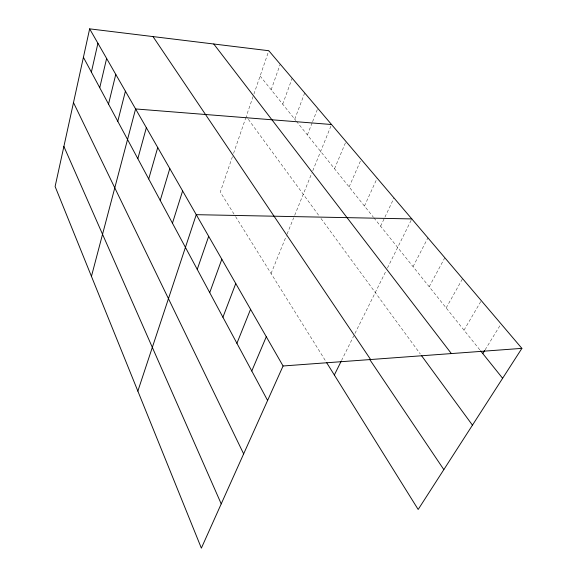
<?xml version="1.0" encoding="UTF-8"?>
<svg xmlns="http://www.w3.org/2000/svg" width="577" height="577" viewBox="0 0 577 577"><rect width="100%" height="100%" fill="white"/><g stroke="black" fill="none" stroke-linecap="round" stroke-linejoin="round"><path stroke-width="0.43" stroke-dasharray="2.88 2.16" d="M232.423 156.699L220.277 192.062L235.171 215.949M233.577 153.331L245.946 117.297M253.079 96.525L246.235 116.467L247.8 118.602M253.923 94.058L268.803 50.726M271.161 89.767L280.234 64.17M282.694 104.148L292.186 78.22M294.76 119.187L304.692 92.933M307.39 134.924L312.272 122.468M312.597 121.639L317.804 108.346M271.067 273.512L286.423 235.683M287.086 234.053L293.707 217.745M294.696 215.3L311.796 173.179M312.777 170.763L331.551 124.517M334.516 168.744L345.991 141.502M349.107 186.926L361.173 159.36M364.448 206.054L377.163 178.163M380.611 226.198L394.019 197.99M341.512 360.553L353.795 335.807M354.97 333.448L386.265 270.397M387.441 268.024L411.819 218.921M413.053 266.639L427.91 237.847M429.201 286.769L444.809 257.724M446.165 307.923L462.588 278.626M464.016 330.167L481.305 300.646M485.142 349.777L500.576 324.62M260.126 76.005L295.857 120.55M296.405 121.235L373.369 217.168M373.925 217.868L480.042 350.145M248.319 119.316L318.901 215.625M321.007 218.495L420.323 354.018M235.64 216.692L326.019 361.656"/><path stroke-width="0.87" d="M89.644 28.85L55.111 186.515L201.366 548.15L283.069 365.984L89.644 28.85L268.803 50.726L521.889 348.371L418.174 509.469L326.481 362.399M91.375 72.139L97.917 43.275M99.742 87.718L106.622 58.436M108.526 104.098L115.775 74.39M117.78 121.336L125.418 91.202M91.447 276.361L135.595 108.945L331.551 124.517M137.831 158.689L146.349 127.69M148.707 178.964L157.73 147.524M160.233 200.428L169.804 168.563M172.451 223.191L182.62 190.9M137.853 391.112L196.252 214.673L411.819 218.921M197.24 269.38L208.679 236.325M209.718 292.633L221.828 259.239M222.924 317.235L235.762 283.531M236.916 343.315L250.555 309.315M251.781 371.011L266.293 336.744M334.343 375L341.115 361.353M482.805 353.593L484.68 350.542M283.069 365.984L521.889 348.371M480.598 350.838L502.625 378.296M213.771 44.003L451.365 353.571M421.39 355.475L472.455 425.155M153.006 36.589L370.629 359.529M369.619 359.32L443.836 469.606M83.413 57.296L267.598 400.474M73.488 102.598L243.645 453.883M63.881 146.45L221.222 503.872"/></g></svg>
